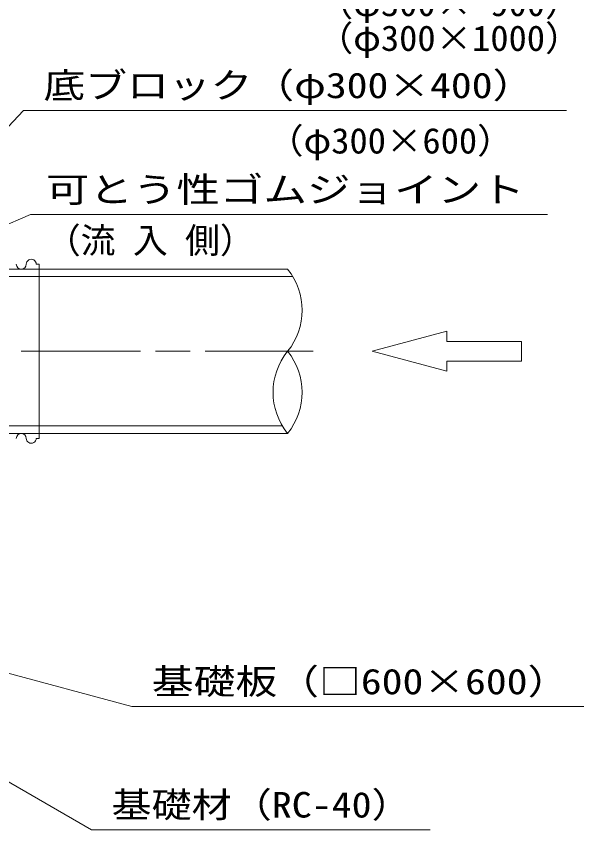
# Model space of a CAD drawing. Units: millimetres on the paper. Extents: x 20 to 821, y 20 to 574.
# Drawn here: x 298.5 to 355.5, y 132 to 213.8 of the extents above; entities that cross this region are included whole.
import ezdxf
from ezdxf.enums import TextEntityAlignment as Align

# ---------------------------------------------------------------- set-up
doc = ezdxf.new("R2010")
doc.units = ezdxf.units.MM
doc.linetypes.add('CHAIN', pattern=[18.5, 12, -1.5, 3.5, -1.5])
for name, color, linetype, lineweight in [('6-3', 7, 'Continuous', 18), ('6-E', 7, 'Continuous', 13), ('7-7', 7, 'Continuous', 13)]:
    doc.layers.add(name, color=color, linetype=linetype, lineweight=lineweight)
doc.styles.add('ＭＳ ゴシック', font='')
doc.styles.get('ＭＳ ゴシック').set_extended_font_data('MS Gothic')

msp = doc.modelspace()

# ---------------------------------------------------------------- linework, layer by layer
at = {"layer": '6-3', "linetype": 'CHAIN', "lineweight": 13}
msp.add_line((280.447, 180.127), (328.282, 180.127), dxfattribs=at)
at = {"layer": '6-E'}
for p, q in [((291.452, 188.381), (325.727, 188.381)), ((300.756, 188.881), (300.455, 188.881)), ((300.756, 188.881), (300.756, 171.374)), ((280.447, 187.631), (326.252, 187.631)), ((334.212, 180.127), (341.716, 182.138)), ((341.716, 182.138), (341.716, 181.128)), ((349.219, 181.128), (341.716, 181.128)), ((349.219, 181.128), (349.219, 179.127)), ((334.212, 180.127), (341.716, 178.117)), ((341.716, 179.127), (341.716, 178.117)), ((349.219, 179.127), (341.716, 179.127)), ((279.316, 172.624), (325.202, 172.624)), ((291.452, 171.874), (325.727, 171.874)), ((300.756, 171.374), (300.455, 171.374))]:
    msp.add_line(p, q, dxfattribs=at)
for centre, radius, start, end in [((299.955, 188.881), 0.5, 359.99432, 180.00568), ((298.955, 188.881), 0.5, 180.00284, 359.99716), ((320.626, 184.254), 6.561, 321.02541, 38.97459), ((330.828, 176.001), 6.561, 141.02541, 218.97459), ((320.626, 176.001), 6.561, 321.02541, 38.97459), ((298.955, 171.374), 0.5, 0.00284, 179.99716), ((299.955, 171.374), 0.5, 179.99432, 0.00568)]:
    msp.add_arc(centre, radius, start, end, dxfattribs=at)
at = {"layer": '7-7'}
for p, q in [((286.45, 190.838), (299.185, 204.351)), ((299.185, 204.351), (353.762, 204.351)), ((289.451, 189.381), (299.88, 193.881)), ((299.88, 193.881), (351.84, 193.881)), ((295.454, 148.341), (310.086, 144.42)), ((310.086, 144.42), (355.49, 144.42)), ((291.846, 140.218), (306.032, 132.028)), ((306.032, 132.028), (340.061, 132.028))]:
    msp.add_line(p, q, dxfattribs=at)

# ---------------------------------------------------------------- texts
at = {"layer": '7-7', "style": 'ＭＳ ゴシック'}
for s, width, p in [('（φ300× 900）', 1.05, (328.644, 213.055)), ('（φ300×1000）', 1.05, (328.644, 209.554)), ('底ブロック（φ300×400）', 1.2, (301.186, 204.808)), ('（φ300×600）', 1.05, (323.652, 199.239)), ('可とう性ゴムジョイント', 1.25, (301.427, 194.338)), ('基礎板（□600×600）', 1.2, (312.087, 144.877)), ('基礎材（RC-40）', 1.15, (308.033, 132.484))]:
    msp.add_text(s, height=2.566, dxfattribs=dict(at, width=width)).set_placement(p, align=Align.BOTTOM_LEFT)
msp.add_text('（流 入 側）', height=2.566, dxfattribs=at).set_placement((301.427, 189.227), align=Align.BOTTOM_LEFT)

doc.saveas('drawing.dxf')
